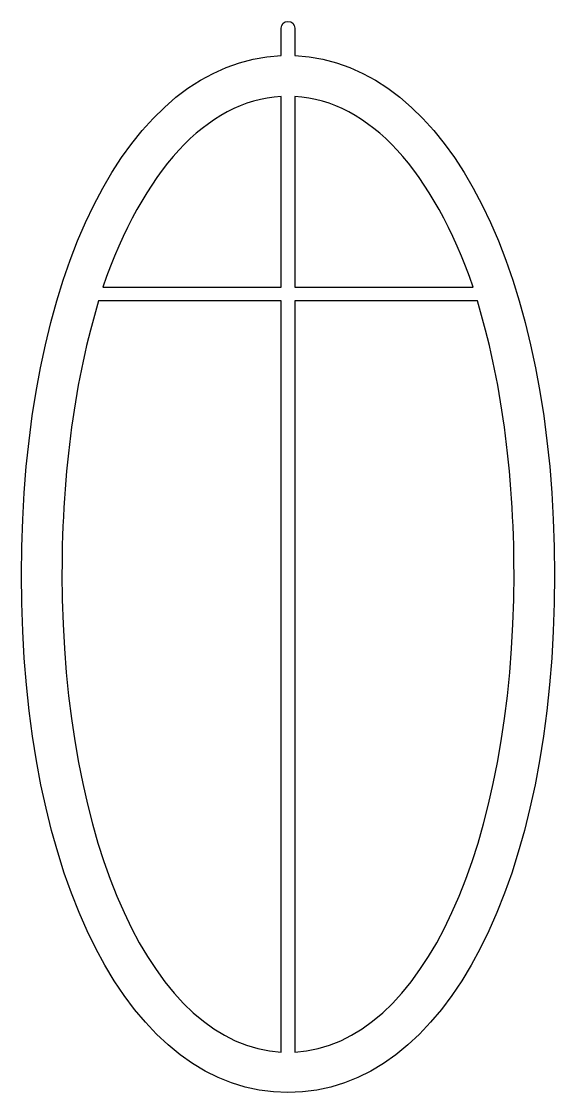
# Model space of a CAD drawing. Header units: millimetres. Extents: x -6.5 to 7.5, y 16.6 to 44.7.
import ezdxf

# ---------------------------------------------------------------- set-up
doc = ezdxf.new("R2010")
doc.units = ezdxf.units.MM
doc.layers.get('0').update_dxf_attribs({"linetype": 'CONTINUOUS'})

msp = doc.modelspace()

# ---------------------------------------------------------------- linework, layer by layer
for p, q in [((0.321, 43.807), (0.321, 44.525)), ((0.679, 44.525), (0.679, 43.807)), ((0.321, 37.723), (0.321, 42.73)), ((0.679, 42.73), (0.679, 37.723)), ((-4.365, 37.723), (0.321, 37.723)), ((0.679, 37.723), (5.365, 37.723)), ((0.321, 37.364), (-4.473, 37.364)), ((0.321, 17.625), (0.321, 37.364)), ((5.473, 37.364), (0.679, 37.364)), ((0.679, 37.364), (0.679, 17.625))]:
    msp.add_line(p, q)
for points, knots in [([(0.321, 44.525), (0.321, 44.633), (0.392, 44.705), (0.608, 44.705), (0.679, 44.633), (0.679, 44.525)], [4, 4, 4, 4, 5, 5, 6, 6, 6, 6]), ([(7.5, 30.166), (7.5, 22.125), (4.628, 16.561), (-3.628, 16.561), (-6.5, 22.125), (-6.5, 30.166), (-6.5, 38.064), (-3.7, 43.628), (0.321, 43.807)], [0, 0, 0, 0, 1, 1, 2, 2, 2, 3, 3, 3, 3]), ([(-4.473, 37.364), (-5.081, 35.353), (-5.438, 32.912), (-5.435, 30.183), (-5.428, 23.04), (-3.018, 17.801), (0.321, 17.625)], [2, 2, 2, 2, 3, 3, 3, 4, 4, 4, 4])]:
    msp.add_open_spline(points, degree=3, knots=knots)
for points in [[(0.679, 43.807), (4.7, 43.628), (7.5, 38.064), (7.5, 30.166)], [(0.321, 42.73), (-1.654, 42.63), (-3.313, 40.734), (-4.365, 37.723)], [(5.365, 37.723), (4.313, 40.734), (2.654, 42.63), (0.679, 42.73)], [(6.435, 30.183), (6.438, 32.912), (6.081, 35.353), (5.473, 37.364)], [(0.679, 17.625), (4.018, 17.801), (6.428, 23.04), (6.435, 30.183)]]:
    msp.add_open_spline(points, degree=3)

doc.saveas('drawing.dxf')
